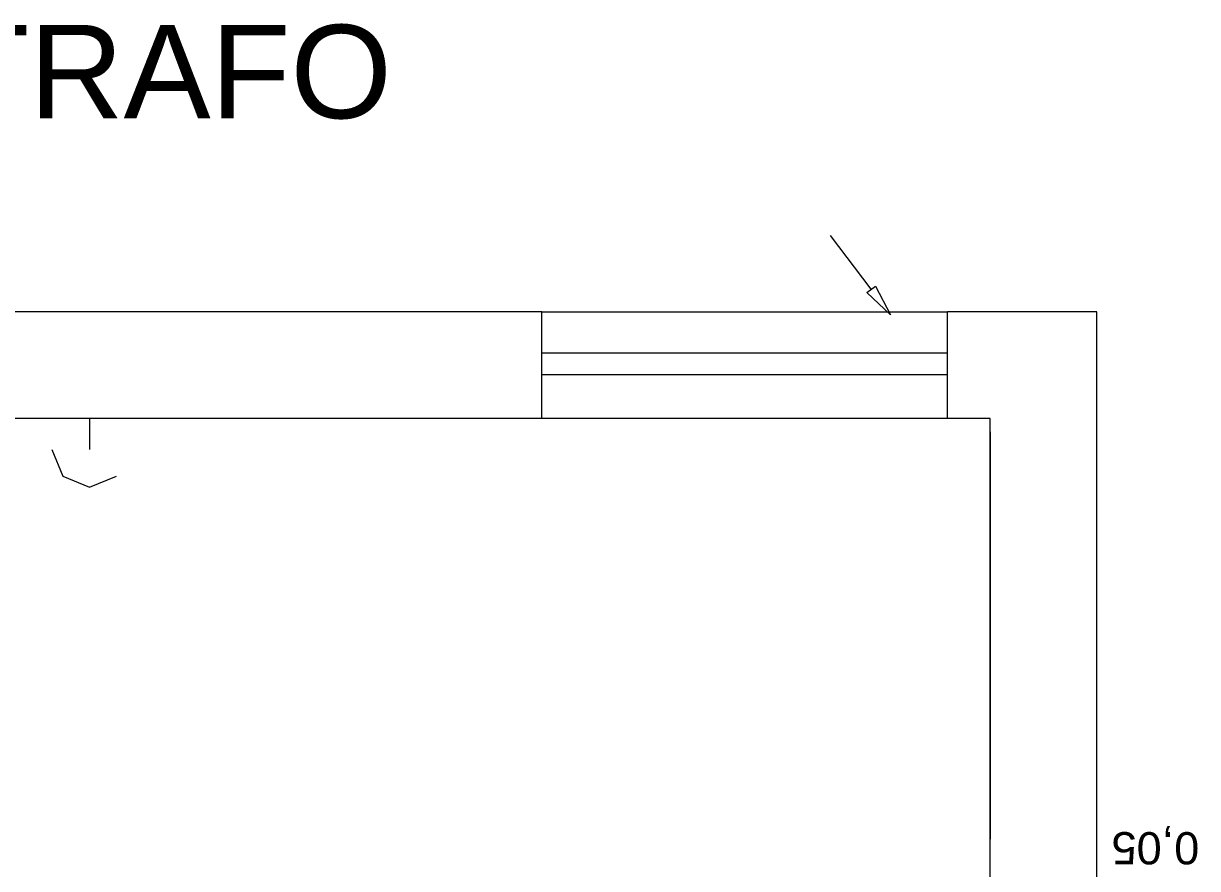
# Model space of a CAD drawing. Header units: metres. Extents: x 257 to 767, y -173 to 1.
# Drawn here: x 736.665 to 739.492, y -107.463 to -105.427 of the extents above; entities that cross this region are included whole.
import ezdxf

# ---------------------------------------------------------------- set-up
doc = ezdxf.new("R2010")
doc.units = ezdxf.units.M
doc.header["$LTSCALE"] = 10
doc.layers.get('0').update_dxf_attribs({"color": 254})
doc.layers.add('ELETEXTO LUMINÁRIAS', color=254, linetype='Continuous')
doc.styles.add('ARIAL', font='')
doc.styles.add('WMF-Arial0', font='')
doc.styles.get('ARIAL').set_extended_font_data('Arial')
doc.styles.get('WMF-Arial0').set_extended_font_data('Arial')

msp = doc.modelspace()

# ---------------------------------------------------------------- linework, layer by layer
at = {"color": 7, "lineweight": 0}
for p, q in [((737.9129, -106.3782), (737.9129, -106.1215)), ((738.8896, -106.3782), (738.8896, -106.1215)), ((739.2492, -110.5222), (739.2492, -106.1215)), ((738.8896, -106.2213), (737.9129, -106.2213)), ((738.8896, -106.2729), (737.9129, -106.2729)), ((737.9129, -106.3782), (735.857, -106.3782)), ((736.8246, -106.3782), (736.8246, -106.4531)), ((738.8896, -106.3782), (737.9129, -106.3782)), ((738.9922, -106.3782), (738.8896, -106.3782)), ((738.9922, -106.3782), (738.9919, -106.3782)), ((738.9922, -110.2652), (738.9922, -106.3782)), ((738.9922, -106.4104), (738.9922, -107.3916)), ((736.7333, -106.4531), (736.76, -106.5175)), ((736.76, -106.5175), (736.8246, -106.5442)), ((736.8246, -106.5442), (736.8889, -106.5175))]:
    msp.add_line(p, q, dxfattribs=at)
for points in [[(738.706, -106.0672), (738.6083, -105.9379)], [(738.7164, -106.0596), (738.7525, -106.1288), (738.6957, -106.0751), (738.7164, -106.0596)], [(738.7164, -106.0596), (738.7525, -106.1288), (738.6957, -106.0751), (738.7164, -106.0596), (738.7164, -106.0596)], [(737.9129, -106.1215), (735.857, -106.1215)], [(737.9129, -106.1215), (738.8896, -106.1215)], [(739.2492, -106.1215), (738.8896, -106.1215)]]:
    msp.add_lwpolyline(points, dxfattribs=at)

# ---------------------------------------------------------------- texts
at = {"color": 7, "lineweight": 0, "style": 'WMF-Arial0'}
msp.add_text('0,05', height=0.07767, rotation=180, dxfattribs=at).set_placement((739.4958, -107.3749))
at = {"layer": 'ELETEXTO LUMINÁRIAS', "color": 7, "ltscale": 0.05, "style": 'ARIAL'}
msp.add_text('TRAFO ', height=0.225, rotation=360, dxfattribs=at).set_placement((736.4873, -105.655))

doc.saveas('drawing.dxf')
